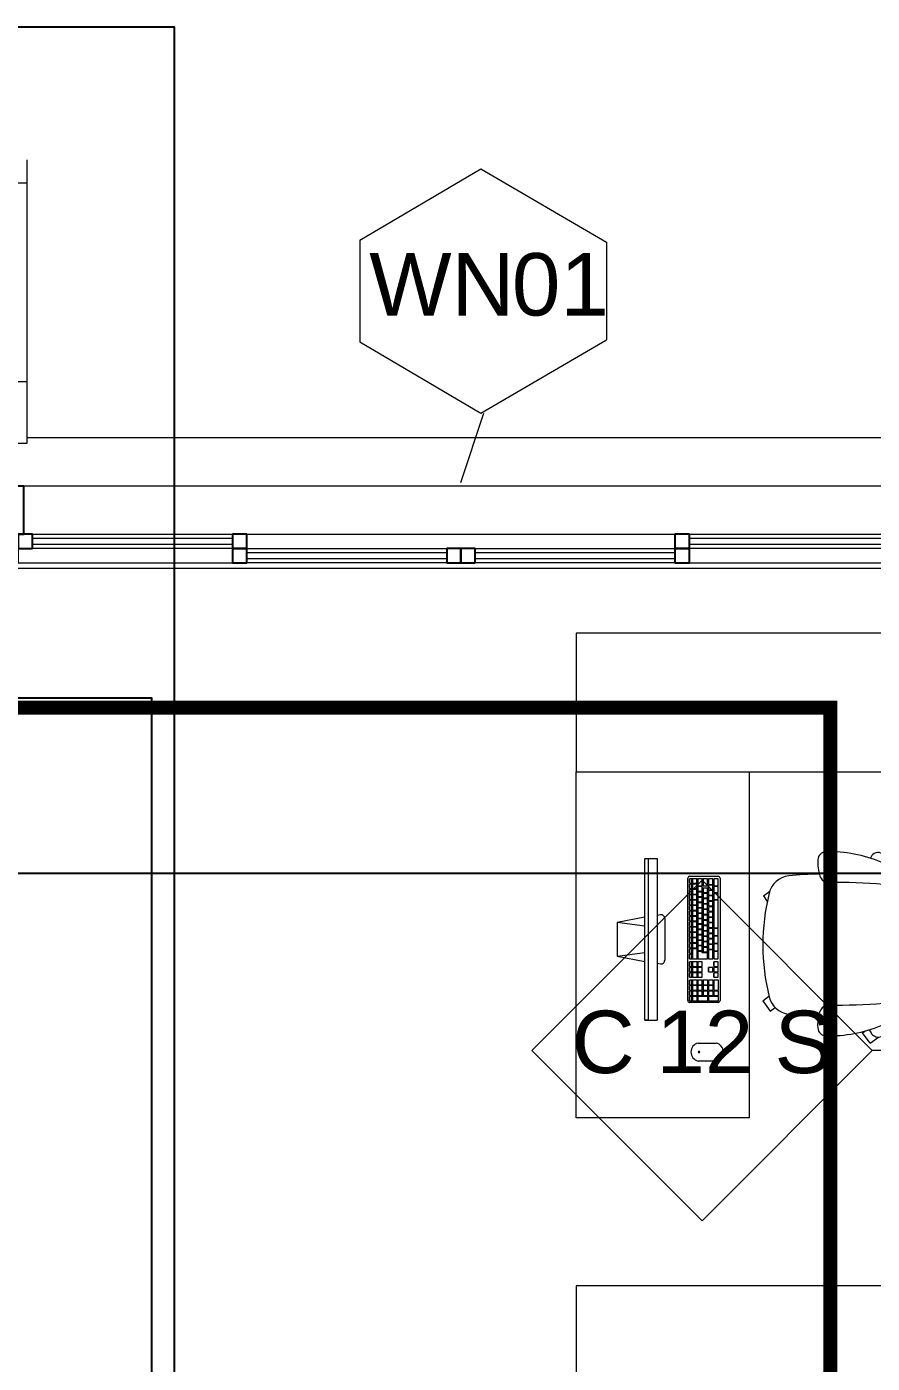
# Model space of a CAD drawing. Header units: millimetres. Extents: x -9358 to 257996, y -67499 to 9117.
# Drawn here: x 2670 to 5650, y -3019 to 1690 of the extents above; entities that cross this region are included whole.
import ezdxf

# ---------------------------------------------------------------- set-up
doc = ezdxf.new("R2010")
doc.units = ezdxf.units.MM
doc.header["$LTSCALE"] = 1000
for name, color, linetype, lineweight in [('A-FLR-PAT', 8, 'Continuous', 18), ('A-FRN', 8, 'Continuous', 9), ('A-GEN-MOD', 8, 'Continuous', 9), ('A-TYP-WAL', 8, 'Continuous', 0), ('A-TYP-WIN', 8, 'Continuous', 0), ('A-WAL-LOW-20', 8, 'Continuous', 18), ('A-WAL-LOW-30', 8, 'Continuous', 18), ('A-WAL-PAT-1', 8, 'Continuous', 9), ('A-WIN', 8, 'Continuous', 9), ('A-WIN-1', 8, 'Continuous', 25), ('A-WIN-2', 8, 'Continuous', 18)]:
    doc.layers.add(name, color=color, linetype=linetype, lineweight=lineweight)
for name, color, linetype in [('CCTVNET', 6, 'Continuous'), ('DATANET', 4, 'Continuous'), ('F POINT AGN', 7, 'Continuous'), ('Route - rack2', 7, 'Continuous')]:
    doc.layers.add(name, color=color, linetype=linetype)
doc.styles.add('Arial_8', font='arial.ttf', dxfattribs={"height": 220})

# ---------------------------------------------------------------- blocks, each defined once
blk = doc.blocks.new('M_Wall Tag - WALL TAG-12mm-1267109-01-Ground Floor Plan')
at = {"layer": 'A-TYP-WAL'}
for p, q in [((-6, 0), (0, 6)), ((0, 6), (6, 0)), ((-6, 0), (0, -6)), ((6, 0), (0, -6))]:
    blk.add_line(p, q, dxfattribs=at)
blk = doc.blocks.new('Window Tag - Window Tag-41068-01-Ground Floor Plan')
at = {"layer": 'A-TYP-WIN'}
for p, q in [((-4.506, 1.627), (-0.238, 4.142)), ((-0.238, 4.142), (4.181, 1.556)), ((-4.506, 1.627), (-4.506, -1.959)), ((4.181, 1.556), (4.181, -1.888)), ((-4.506, -1.959), (-0.238, -4.474)), ((-0.238, -4.474), (4.181, -1.888))]:
    blk.add_line(p, q, dxfattribs=at)
blk = doc.blocks.new('Walls 35 - Walls 6-598975-01-Ground Floor Furniture Plan')
at = {"layer": 'A-WAL-PAT-1'}
h = blk.add_hatch(dxfattribs=at)
h.set_pattern_fill('FP_14', color=256, style=0, pattern_type=2)
h.set_pattern_definition([(270, (2170, 439.6), (900, 6e-14), [700, -700]), (270, (2620, 1139.6), (1800, 1e-13), [700, -700]), (180, (2620, 1139.6), (-9e-14, -700), [])])
h.paths.add_polyline_path([(2620, 370), (2670, 370), (2670, 1370), (2620, 1370), (2620, 725.9)], flags=0)
at = {"layer": 'A-WAL-LOW-20'}
for p, q in [((2620, 370), (2620, 1370)), ((2670, 1370), (2670, 370)), ((2670, 370), (2620, 370))]:
    blk.add_line(p, q, dxfattribs=at)
blk = doc.blocks.new('Task chair 9554N35 - Task chair 9554N35-733048-01-Ground Floor Furniture Plan')
at = {"layer": 'A-FRN'}
for p, q in [((-59.9, 447.8), (56.2, 437.7)), ((-59.9, 447.8), (-59.9, 341.6)), ((-40.1, 424.9), (-40.1, 342.5)), ((-40.1, 424.9), (34.3, 418.4)), ((56.2, 437.7), (56.2, 375.4)), ((-33.2, 380), (34.3, 380)), ((-33.2, 377), (-33.2, 380)), ((34.3, 418.4), (34.3, 377)), ((-148.6, 333.2), (-148.6, 294.8)), ((148.6, 333.5), (148.6, 294.8)), ((208.7, 134.6), (213.5, 132.2)), ((346.3, 69.3), (324.3, 99.6)), ((309.5, 42.5), (303.3, 51.1)), ((346.3, 69.3), (309.5, 42.5)), ((196.3, -309), (233.1, -282.3)), ((233.1, -282.3), (220.5, -265)), ((-172.9, -306.8), (-189.9, -284.3)), ((-172.9, -306.8), (-153.2, -293.1)), ((196.3, -309), (180.3, -287))]:
    blk.add_line(p, q, dxfattribs=at)
for centre, radius, start, end in [((1, -773.4), 1116.7, 82.4068, 97.6988), ((1424.9, 239.6), 1657.1, 178.0847, 181.9153), ((-202, 267.3), 24.7, 131.8566, 178.735), ((18.2, -231.9), 573.4, 106.914, 111.6297), ((0, -988.3), 1291.7, 83.3947, 96.6053), ((-18.2, -231.9), 573.4, 68.3703, 73.086), ((202, 267.3), 24.7, 1.265, 48.1434), ((-1424.9, 239.6), 1657.1, 358.0847, 1.9153), ((192.1, 200.6), 424.1, 170.8754, 178.7196), ((-192.1, 200.6), 424.1, 1.2804, 9.1246), ((-5.9, 191.7), 225.5, 181.9153, 194.9895), ((1.2, -277.4), 461.4, 63.2725, 118.3184), ((5.9, 191.7), 225.5, 345.5179, 358.0847), ((157.4, -76.4), 485.9, 157.6228, 181.0987), ((-301, 96.7), 25.2, 129.5798, 236.5879), ((-296.1, 90.9), 32.8, 82.4202, 129.5798), ((-257.7, 94.4), 37, 114.5757, 157.5185), ((-304.4, 28.7), 95.5, 76.8701, 82.4202), ((-239, 54.3), 81.3, 83.0715, 114.7933), ((-231.5, 117.1), 18, 357.6261, 82.7084), ((1706.6, -39.8), 1926.5, 175.3495, 181.0799), ((223.3, 117.1), 18, 97.2916, 182.3739), ((-1714.8, -39.8), 1926.5, 358.9201, 4.6505), ((230.8, 54.3), 81.3, 65.2067, 96.9285), ((249.5, 94.4), 37, 22.4815, 65.4243), ((351.4, -138.5), 268.8, 102.9497, 106.1735), ((-165.6, -76.4), 485.9, 358.9013, 22.3772), ((297.3, 97.1), 27.1, 305.0503, 102.9497), ((-270.6, 142.7), 80.3, 236.5879, 244.0605), ((266.7, 140.7), 80.4, 293.4562, 305.0503), ((-298.4, -85.1), 30, 181.1693, 265.615), ((-253.5, -75.2), 34, 289.5716, 358.4217), ((245.3, -75.2), 34, 181.5783, 250.4284), ((290.2, -85.1), 30, 274.385, 358.8307), ((-289.7, 26.9), 142.3, 265.5931, 289.5716), ((875.8, -92.8), 1126, 180.8613, 186.3586), ((281.6, 26.9), 142.3, 250.4284, 257.1593), ((-875.8, -92.8), 1126, 353.6414, 359.0315), ((281.6, 26.9), 142.3, 257.1593, 274.4069), ((-163.7, -208.7), 80, 186.3586, 256.0584), ((163.7, -208.7), 80, 283.9417, 353.6414), ((0, 450.7), 759.4, 256.0584, 283.9417)]:
    blk.add_arc(centre, radius, start, end, dxfattribs=at)
for centre, major_axis, ratio, start_param, end_param in [((-182.4, 335.9), (44.1, 13.7), 0.260293, 1.734544, 2.951577), ((182.6, 337.1), (-43.9, 14.1), 0.248418, 3.3294, 4.551375), ((2833.6, 1083.6), (3058.7, 867.3), 0.246692, 3.007939, 3.042807), ((-178.1, 286.4), (48, 16.7), 0.376203, 1.755174, 2.42563), ((178.1, 286.7), (-48.1, 16.1), 0.383717, 3.814978, 4.524085), ((-2839.6, 1069.5), (-3064.8, 850.5), 0.246639, 3.238935, 3.272795), ((-2833.6, 1083.6), (-3058.7, 867.3), 0.246692, 3.240378, 3.275247)]:
    blk.add_ellipse(centre, major_axis=major_axis, ratio=ratio, start_param=start_param, end_param=end_param, dxfattribs=at)
blk.add_open_spline([(193.1, 345.6), (180.8, 349.8), (155.9, 357.6), (104.9, 369.7), (39.6, 378.5), (-39.7, 378.4), (-105, 369.4), (-155.9, 357.1), (-180.8, 349.3), (-193.1, 344.9)], degree=3, knots=[0, 0, 0, 0, 0.1, 0.2, 0.4, 0.6, 0.8, 0.9, 1, 1, 1, 1], dxfattribs=at)
blk = doc.blocks.new('table50 - table-1749066-01-Ground Floor Furniture Plan')
at = {"layer": 'A-FRN'}
for p, q in [((-26643, 10318.7), (-27132, 10318.7)), ((-26643, 8904.4), (-26643, 10318.7)), ((-27132, 9709.1), (-27132, 8904.4)), ((-27132, 8904.4), (-26643, 8904.4))]:
    blk.add_line(p, q, dxfattribs=at)
blk = doc.blocks.new('2_Seat_computer_desk_11571 - 2_Seat_computer_desk_11571-761431-01-Ground Floor Furniture Plan')
at = {"layer": 'A-FRN'}
for p, q in [((441, 166.2), (416, 166.2)), ((416, 166.2), (416, 150.3)), ((416, 150.3), (441, 150.3)), ((416, 150.3), (416, 150)), ((441, 150), (416, 150)), ((436, 147.3), (416, 147.3)), ((416, 147.3), (416, 131.4)), ((436, 131.4), (436, 147.3)), ((455, 147.3), (439, 147.3)), ((439, 147.3), (439, 131.4)), ((441, 150.3), (441, 166.2)), ((441, 150.3), (441, 150)), ((465, 166.2), (444, 166.2)), ((444, 166.2), (444, 150.3)), ((444, 150.3), (465, 150.3)), ((444, 150.3), (444, 150)), ((465, 150), (444, 150)), ((455, 131.4), (455, 147.3)), ((474, 147.3), (458, 147.3)), ((458, 147.3), (458, 131.4)), ((465, 150.3), (465, 166.2)), ((465, 150.3), (465, 150)), ((489, 166.2), (468, 166.2)), ((468, 166.2), (468, 150.3)), ((468, 150.3), (489, 150.3)), ((468, 150.3), (468, 150)), ((489, 150), (468, 150)), ((474, 131.4), (474, 147.3)), ((493, 147.3), (477, 147.3)), ((477, 147.3), (477, 131.4)), ((489, 150.3), (489, 166.2)), ((489, 150.3), (489, 150)), ((589, 166.2), (492, 166.2)), ((492, 166.2), (492, 150.3)), ((492, 150.3), (589, 150.3)), ((492, 150.3), (492, 150)), ((589, 150), (492, 150)), ((493, 131.4), (493, 147.3)), ((512, 147.3), (496, 147.3)), ((496, 147.3), (496, 131.4)), ((512, 131.4), (512, 147.3)), ((531, 147.3), (515, 147.3)), ((515, 147.3), (515, 131.4)), ((531, 131.4), (531, 147.3)), ((550, 147.3), (534, 147.3)), ((534, 147.3), (534, 131.4)), ((550, 131.4), (550, 147.3)), ((569, 147.3), (553, 147.3)), ((553, 147.3), (553, 131.4)), ((569, 131.4), (569, 147.3)), ((588, 147.3), (572, 147.3)), ((572, 147.3), (572, 131.4)), ((588, 131.4), (588, 147.3)), ((589, 150.3), (589, 166.2)), ((589, 150.3), (589, 150)), ((607, 147.3), (591, 147.3)), ((591, 147.3), (591, 131.4)), ((592, 166.2), (592, 150.3)), ((616, 166.2), (592, 166.2)), ((592, 150.3), (616, 150.3)), ((592, 150.3), (592, 150)), ((616, 150), (592, 150)), ((607, 131.4), (607, 147.3)), ((626, 147.3), (610, 147.3)), ((610, 147.3), (610, 131.4)), ((616, 150.3), (616, 166.2)), ((616, 150.3), (616, 150)), ((619, 166.2), (619, 150.3)), ((643, 166.2), (619, 166.2)), ((619, 150.3), (643, 150.3)), ((619, 150.3), (619, 150)), ((643, 150), (619, 150)), ((626, 131.4), (626, 147.3)), ((645, 147.3), (629, 147.3)), ((629, 147.3), (629, 131.4)), ((643, 150.3), (643, 166.2)), ((643, 150.3), (643, 150)), ((645, 131.4), (645, 147.3)), ((646, 166.2), (646, 150.3)), ((670, 166.2), (646, 166.2)), ((646, 150.3), (670, 150.3)), ((646, 150.3), (646, 150)), ((670, 150), (646, 150)), ((664, 147.3), (648, 147.3)), ((648, 147.3), (648, 131.4)), ((664, 131.4), (664, 147.3)), ((698, 147.3), (667, 147.3)), ((667, 147.3), (667, 131.4)), ((670, 150.3), (670, 166.2)), ((670, 150.3), (670, 150)), ((673, 166.2), (673, 150.3)), ((698, 166.2), (673, 166.2)), ((673, 150.3), (698, 150.3)), ((673, 150.3), (673, 150)), ((698, 150), (673, 150)), ((698, 150.3), (698, 166.2)), ((698, 150.3), (698, 150)), ((698, 131.4), (698, 147.3)), ((725.5, 166.2), (709.5, 166.2)), ((709.5, 166.2), (709.5, 150.3)), ((709.5, 150.3), (725.5, 150.3)), ((709.5, 150), (709.5, 150.3)), ((725.5, 150), (709.5, 150)), ((725.5, 150.3), (725.5, 166.2)), ((725.5, 150.3), (725.5, 150)), ((744.5, 166.2), (728.5, 166.2)), ((728.5, 166.2), (728.5, 150.3)), ((728.5, 150.3), (744.5, 150.3)), ((728.5, 150), (728.5, 150.3)), ((744.5, 150), (728.5, 150)), ((744.5, 147.3), (728.5, 147.3)), ((728.5, 147.3), (728.5, 131.4)), ((744.5, 150.3), (744.5, 166.2)), ((744.5, 150.3), (744.5, 150)), ((744.5, 131.4), (744.5, 147.3)), ((763.5, 166.2), (747.5, 166.2)), ((747.5, 166.2), (747.5, 150.3)), ((747.5, 150.3), (763.5, 150.3)), ((747.5, 150.3), (747.5, 150)), ((763.5, 150), (747.5, 150)), ((763.5, 150.3), (763.5, 166.2)), ((763.5, 150), (763.5, 150.3)), ((773.8, 166.5), (773.8, 150.3)), ((808.8, 166.5), (773.8, 166.5)), ((773.8, 150.3), (808.8, 150.3)), ((773.8, 150.3), (773.8, 150)), ((808.8, 150), (773.8, 150)), ((773.8, 147.6), (773.8, 131.4)), ((789.8, 147.6), (773.8, 147.6)), ((789.8, 131.4), (789.8, 147.6)), ((792.8, 147.6), (792.8, 131.4)), ((808.8, 147.6), (792.8, 147.6)), ((808.8, 150.3), (808.8, 166.5)), ((808.8, 150.3), (808.8, 150)), ((808.8, 131.4), (808.8, 147.6)), ((811.8, 166.5), (811.8, 150.3)), ((827.8, 166.5), (811.8, 166.5)), ((811.8, 150.3), (827.8, 150.3)), ((811.8, 150.3), (811.8, 150)), ((827.8, 150), (811.8, 150)), ((811.8, 147.6), (811.8, 131.4)), ((827.8, 147.6), (811.8, 147.6)), ((827.8, 150.3), (827.8, 166.5)), ((827.8, 150.3), (827.8, 150)), ((827.8, 131.4), (827.8, 147.6)), ((830.8, 166.5), (830.8, 131.4)), ((846.8, 166.5), (830.8, 166.5)), ((846.8, 131.4), (846.8, 166.5)), ((416, 131.4), (436, 131.4)), ((416, 131.4), (416, 131.1)), ((436, 131.1), (416, 131.1)), ((441, 128.4), (416, 128.4)), ((416, 128.4), (416, 112.5)), ((416, 112.5), (441, 112.5)), ((416, 112.5), (416, 112.2)), ((441, 112.2), (416, 112.2)), ((441, 109.5), (416, 109.5)), ((416, 109.5), (416, 93.5)), ((436, 131.4), (436, 131.1)), ((439, 131.4), (455, 131.4)), ((439, 131.4), (439, 131.1)), ((455, 131.1), (439, 131.1)), ((441, 112.5), (441, 128.4)), ((441, 112.5), (441, 112.2)), ((441, 93.5), (441, 109.5)), ((460, 109.5), (444, 109.5)), ((444, 109.5), (444, 93.5)), ((465, 128.4), (449, 128.4)), ((449, 128.4), (449, 112.5)), ((449, 112.5), (465, 112.5)), ((449, 112.5), (449, 112.2)), ((465, 112.2), (449, 112.2)), ((455, 131.4), (455, 131.1)), ((458, 131.4), (474, 131.4)), ((458, 131.4), (458, 131.1)), ((474, 131.1), (458, 131.1)), ((460, 93.5), (460, 109.5)), ((479, 109.5), (463, 109.5)), ((463, 109.5), (463, 93.5)), ((465, 112.5), (465, 128.4)), ((465, 112.5), (465, 112.2)), ((484, 128.4), (468, 128.4)), ((468, 128.4), (468, 112.5)), ((468, 112.5), (484, 112.5)), ((468, 112.5), (468, 112.2)), ((484, 112.2), (468, 112.2)), ((474, 131.4), (474, 131.1)), ((477, 131.4), (493, 131.4)), ((477, 131.4), (477, 131.1)), ((493, 131.1), (477, 131.1)), ((479, 93.5), (479, 109.5)), ((498, 109.5), (482, 109.5)), ((482, 109.5), (482, 93.5)), ((484, 112.5), (484, 128.4)), ((484, 112.5), (484, 112.2)), ((503, 128.4), (487, 128.4)), ((487, 128.4), (487, 112.5)), ((487, 112.5), (503, 112.5)), ((487, 112.5), (487, 112.2)), ((503, 112.2), (487, 112.2)), ((493, 131.4), (493, 131.1)), ((496, 131.4), (512, 131.4)), ((496, 131.4), (496, 131.1)), ((512, 131.1), (496, 131.1)), ((498, 93.5), (498, 109.5)), ((517, 109.5), (501, 109.5)), ((501, 109.5), (501, 93.5)), ((503, 112.5), (503, 128.4)), ((503, 112.5), (503, 112.2)), ((522, 128.4), (506, 128.4)), ((506, 128.4), (506, 112.5)), ((506, 112.5), (522, 112.5)), ((506, 112.5), (506, 112.2)), ((522, 112.2), (506, 112.2)), ((512, 131.4), (512, 131.1)), ((515, 131.4), (531, 131.4)), ((515, 131.4), (515, 131.1)), ((531, 131.1), (515, 131.1)), ((517, 93.5), (517, 109.5)), ((536, 109.5), (520, 109.5)), ((520, 109.5), (520, 93.5)), ((522, 112.5), (522, 128.4)), ((522, 112.5), (522, 112.2)), ((541, 128.4), (525, 128.4)), ((525, 128.4), (525, 112.5)), ((525, 112.5), (541, 112.5)), ((525, 112.5), (525, 112.2)), ((541, 112.2), (525, 112.2)), ((531, 131.4), (531, 131.1)), ((534, 131.4), (550, 131.4)), ((534, 131.4), (534, 131.1)), ((550, 131.1), (534, 131.1)), ((536, 93.5), (536, 109.5)), ((555, 109.5), (539, 109.5)), ((539, 109.5), (539, 93.5)), ((541, 112.5), (541, 128.4)), ((541, 112.5), (541, 112.2)), ((560, 128.4), (544, 128.4)), ((544, 128.4), (544, 112.5)), ((544, 112.5), (560, 112.5)), ((544, 112.5), (544, 112.2)), ((560, 112.2), (544, 112.2)), ((550, 131.4), (550, 131.1)), ((553, 131.4), (569, 131.4)), ((553, 131.4), (553, 131.1)), ((569, 131.1), (553, 131.1)), ((555, 93.5), (555, 109.5)), ((574, 109.5), (558, 109.5)), ((558, 109.5), (558, 93.5)), ((560, 112.5), (560, 128.4)), ((560, 112.5), (560, 112.2)), ((579, 128.4), (563, 128.4)), ((563, 128.4), (563, 112.5)), ((563, 112.5), (579, 112.5)), ((563, 112.5), (563, 112.2)), ((579, 112.2), (563, 112.2)), ((569, 131.4), (569, 131.1)), ((572, 131.4), (588, 131.4)), ((572, 131.4), (572, 131.1)), ((588, 131.1), (572, 131.1)), ((574, 93.5), (574, 109.5)), ((593, 109.5), (577, 109.5)), ((577, 109.5), (577, 93.5)), ((579, 112.5), (579, 128.4)), ((579, 112.5), (579, 112.2)), ((598, 128.4), (582, 128.4)), ((582, 128.4), (582, 112.5)), ((582, 112.5), (598, 112.5)), ((582, 112.5), (582, 112.2)), ((598, 112.2), (582, 112.2)), ((588, 131.4), (588, 131.1)), ((591, 131.4), (607, 131.4)), ((591, 131.4), (591, 131.1)), ((607, 131.1), (591, 131.1)), ((593, 93.5), (593, 109.5)), ((612, 109.5), (596, 109.5)), ((596, 109.5), (596, 93.5)), ((598, 112.5), (598, 128.4)), ((598, 112.5), (598, 112.2)), ((617, 128.4), (601, 128.4)), ((601, 128.4), (601, 112.5)), ((601, 112.5), (617, 112.5)), ((601, 112.5), (601, 112.2)), ((617, 112.2), (601, 112.2)), ((607, 131.4), (607, 131.1)), ((610, 131.4), (626, 131.4)), ((610, 131.4), (610, 131.1)), ((626, 131.1), (610, 131.1)), ((612, 93.5), (612, 109.5)), ((631, 109.5), (615, 109.5)), ((615, 109.5), (615, 93.5)), ((617, 112.5), (617, 128.4)), ((617, 112.5), (617, 112.2)), ((636, 128.4), (620, 128.4)), ((620, 128.4), (620, 112.5)), ((620, 112.5), (636, 112.5)), ((620, 112.5), (620, 112.2)), ((636, 112.2), (620, 112.2)), ((626, 131.4), (626, 131.1)), ((629, 131.4), (645, 131.4)), ((629, 131.4), (629, 131.1)), ((645, 131.1), (629, 131.1)), ((631, 93.5), (631, 109.5)), ((650, 109.5), (634, 109.5)), ((634, 109.5), (634, 93.5)), ((636, 112.5), (636, 128.4)), ((636, 112.5), (636, 112.2)), ((655, 128.4), (639, 128.4)), ((639, 128.4), (639, 112.5)), ((639, 112.5), (655, 112.5)), ((639, 112.5), (639, 112.2)), ((655, 112.2), (639, 112.2)), ((645, 131.4), (645, 131.1)), ((648, 131.4), (664, 131.4)), ((648, 131.4), (648, 131.1)), ((664, 131.1), (648, 131.1)), ((650, 93.5), (650, 109.5)), ((669, 109.5), (653, 109.5)), ((653, 109.5), (653, 93.5)), ((655, 112.5), (655, 128.4)), ((655, 112.5), (655, 112.2)), ((674, 128.4), (658, 128.4)), ((658, 128.4), (658, 112.5)), ((658, 112.5), (674, 112.5)), ((658, 112.5), (658, 112.2)), ((674, 112.2), (658, 112.2)), ((664, 131.4), (664, 131.1)), ((667, 131.4), (698, 131.4)), ((667, 131.4), (667, 131.1)), ((698, 131.1), (667, 131.1)), ((669, 93.5), (669, 109.5)), ((672, 109.5), (672, 93.5)), ((677, 109.5), (672, 109.5)), ((674, 112.5), (674, 128.4)), ((674, 112.5), (674, 112.2)), ((698, 128.4), (677, 128.4)), ((677, 128.4), (677, 109.5)), ((698, 131.4), (698, 131.1)), ((698, 93.5), (698, 128.4)), ((725.5, 109.5), (709.5, 109.5)), ((709.5, 109.5), (709.5, 93.5)), ((725.5, 93.5), (725.5, 109.5)), ((728.5, 131.4), (744.5, 131.4)), ((728.5, 131.1), (728.5, 131.4)), ((744.5, 131.1), (728.5, 131.1)), ((744.5, 109.5), (728.5, 109.5)), ((728.5, 109.5), (728.5, 93.5)), ((744.5, 131.4), (744.5, 131.1)), ((744.5, 93.5), (744.5, 109.5)), ((763.5, 109.5), (747.5, 109.5)), ((747.5, 109.5), (747.5, 93.5)), ((763.5, 93.5), (763.5, 109.5)), ((773.8, 131.4), (789.8, 131.4)), ((773.8, 131.4), (773.8, 131.1)), ((789.8, 131.1), (773.8, 131.1)), ((773.8, 128.7), (773.8, 112.5)), ((789.8, 128.7), (773.8, 128.7)), ((773.8, 112.5), (789.8, 112.5)), ((773.8, 112.5), (773.8, 112.2)), ((789.8, 112.2), (773.8, 112.2)), ((773.8, 109.8), (773.8, 93.5)), ((789.8, 109.8), (773.8, 109.8)), ((789.8, 131.4), (789.8, 131.1)), ((789.8, 112.5), (789.8, 128.7)), ((789.8, 112.5), (789.8, 112.2)), ((789.8, 93.5), (789.8, 109.8)), ((792.8, 131.4), (808.8, 131.4)), ((792.8, 131.4), (792.8, 131.1)), ((808.8, 131.1), (792.8, 131.1)), ((792.8, 128.7), (792.8, 112.5)), ((808.8, 128.7), (792.8, 128.7)), ((792.8, 112.5), (808.8, 112.5)), ((792.8, 112.5), (792.8, 112.2)), ((808.8, 112.2), (792.8, 112.2)), ((792.8, 109.8), (792.8, 93.5)), ((808.8, 109.8), (792.8, 109.8)), ((808.8, 131.4), (808.8, 131.1)), ((808.8, 112.5), (808.8, 128.7)), ((808.8, 112.5), (808.8, 112.2)), ((808.8, 93.5), (808.8, 109.8)), ((811.8, 131.4), (827.8, 131.4)), ((811.8, 131.4), (811.8, 131.1)), ((827.8, 131.1), (811.8, 131.1)), ((811.8, 128.7), (811.8, 112.5)), ((827.8, 128.7), (811.8, 128.7)), ((811.8, 112.5), (827.8, 112.5)), ((811.8, 112.5), (811.8, 112.2)), ((827.8, 112.2), (811.8, 112.2)), ((811.8, 109.8), (811.8, 93.5)), ((827.8, 109.8), (811.8, 109.8)), ((827.8, 131.4), (827.8, 131.1)), ((827.8, 112.5), (827.8, 128.7)), ((827.8, 112.5), (827.8, 112.2)), ((827.8, 93.5), (827.8, 109.8)), ((830.8, 131.4), (846.8, 131.4)), ((830.8, 131.4), (830.8, 131.1)), ((846.8, 131.1), (830.8, 131.1)), ((830.8, 128.7), (830.8, 93.5)), ((846.8, 128.7), (830.8, 128.7)), ((846.8, 131.4), (846.8, 131.1)), ((846.8, 93.5), (846.8, 128.7)), ((416, 93.5), (441, 93.5)), ((416, 93.5), (416, 93.3)), ((441, 93.3), (416, 93.3)), ((432, 90.8), (416, 90.8)), ((416, 90.8), (416, 74.9)), ((416, 74.9), (432, 74.9)), ((416, 74.9), (416, 74.6)), ((432, 74.6), (416, 74.6)), ((432, 72.6), (416, 72.6)), ((416, 72.6), (416, 64.6)), ((416, 64.6), (432, 64.6)), ((416, 64.6), (416, 64.4)), ((432, 64.4), (416, 64.4)), ((432, 74.9), (432, 90.8)), ((432, 74.9), (432, 74.6)), ((432, 64.6), (432, 72.6)), ((432, 64.6), (432, 64.4)), ((451, 90.8), (435, 90.8)), ((435, 90.8), (435, 74.9)), ((435, 74.9), (451, 74.9)), ((435, 74.9), (435, 74.6)), ((451, 74.6), (435, 74.6)), ((451, 72.6), (435, 72.6)), ((435, 72.6), (435, 64.6)), ((435, 64.6), (451, 64.6)), ((435, 64.6), (435, 64.4)), ((451, 64.4), (435, 64.4)), ((441, 93.5), (441, 93.3)), ((444, 93.5), (460, 93.5)), ((444, 93.5), (444, 93.3)), ((460, 93.3), (444, 93.3)), ((451, 74.9), (451, 90.8)), ((451, 74.9), (451, 74.6)), ((451, 64.6), (451, 72.6)), ((451, 64.6), (451, 64.4)), ((470, 90.8), (454, 90.8)), ((454, 90.8), (454, 74.9)), ((454, 74.9), (470, 74.9)), ((454, 74.9), (454, 74.6)), ((470, 74.6), (454, 74.6)), ((470, 72.6), (454, 72.6)), ((454, 72.6), (454, 64.6)), ((454, 64.6), (470, 64.6)), ((454, 64.6), (454, 64.4)), ((470, 64.4), (454, 64.4)), ((460, 93.5), (460, 93.3)), ((463, 93.5), (479, 93.5)), ((463, 93.5), (463, 93.3)), ((479, 93.3), (463, 93.3)), ((470, 74.9), (470, 90.8)), ((470, 74.9), (470, 74.6)), ((470, 64.6), (470, 72.6)), ((470, 64.6), (470, 64.4)), ((489, 90.8), (473, 90.8)), ((473, 90.8), (473, 74.9)), ((473, 74.9), (489, 74.9)), ((473, 74.9), (473, 74.6)), ((489, 74.6), (473, 74.6)), ((489, 72.6), (473, 72.6)), ((473, 72.6), (473, 64.6)), ((473, 64.6), (489, 64.6)), ((473, 64.6), (473, 64.4)), ((489, 64.4), (473, 64.4)), ((479, 93.5), (479, 93.3)), ((482, 93.5), (498, 93.5)), ((482, 93.5), (482, 93.3)), ((498, 93.3), (482, 93.3)), ((489, 74.9), (489, 90.8)), ((489, 74.9), (489, 74.6)), ((489, 64.6), (489, 72.6)), ((489, 64.6), (489, 64.4)), ((508, 90.8), (492, 90.8)), ((492, 90.8), (492, 74.9)), ((492, 74.9), (508, 74.9)), ((492, 74.9), (492, 74.6)), ((508, 74.6), (492, 74.6)), ((508, 72.6), (492, 72.6)), ((492, 72.6), (492, 64.6)), ((492, 64.6), (508, 64.6)), ((492, 64.6), (492, 64.4)), ((508, 64.4), (492, 64.4)), ((498, 93.5), (498, 93.3)), ((501, 93.5), (517, 93.5)), ((501, 93.5), (501, 93.3)), ((517, 93.3), (501, 93.3)), ((508, 74.9), (508, 90.8)), ((508, 74.9), (508, 74.6)), ((508, 64.6), (508, 72.6)), ((508, 64.6), (508, 64.4)), ((527, 90.8), (511, 90.8)), ((511, 90.8), (511, 74.9)), ((511, 74.9), (527, 74.9)), ((511, 74.9), (511, 74.6)), ((527, 74.6), (511, 74.6)), ((527, 72.6), (511, 72.6)), ((511, 72.6), (511, 64.6)), ((511, 64.6), (527, 64.6)), ((511, 64.6), (511, 64.4)), ((527, 64.4), (511, 64.4)), ((517, 93.5), (517, 93.3)), ((520, 93.5), (536, 93.5)), ((520, 93.5), (520, 93.3)), ((536, 93.3), (520, 93.3)), ((527, 74.9), (527, 90.8)), ((527, 74.9), (527, 74.6)), ((527, 64.6), (527, 72.6)), ((527, 64.6), (527, 64.4)), ((546, 90.8), (530, 90.8)), ((530, 90.8), (530, 74.9)), ((530, 74.9), (546, 74.9)), ((530, 74.9), (530, 74.6)), ((546, 74.6), (530, 74.6)), ((546, 72.6), (530, 72.6)), ((530, 72.6), (530, 64.6)), ((530, 64.6), (546, 64.6)), ((530, 64.6), (530, 64.4)), ((546, 64.4), (530, 64.4)), ((536, 93.5), (536, 93.3)), ((539, 93.5), (555, 93.5)), ((539, 93.5), (539, 93.3)), ((555, 93.3), (539, 93.3)), ((546, 74.9), (546, 90.8)), ((546, 74.9), (546, 74.6)), ((546, 64.6), (546, 72.6)), ((546, 64.6), (546, 64.4)), ((565, 90.8), (549, 90.8)), ((549, 90.8), (549, 74.9)), ((549, 74.9), (565, 74.9)), ((549, 74.9), (549, 74.6)), ((565, 74.6), (549, 74.6)), ((565, 72.6), (549, 72.6)), ((549, 72.6), (549, 64.6)), ((549, 64.6), (565, 64.6)), ((549, 64.6), (549, 64.4)), ((565, 64.4), (549, 64.4)), ((555, 93.5), (555, 93.3)), ((558, 93.5), (574, 93.5)), ((558, 93.5), (558, 93.3)), ((574, 93.3), (558, 93.3)), ((565, 74.9), (565, 90.8)), ((565, 74.9), (565, 74.6)), ((565, 64.6), (565, 72.6)), ((565, 64.6), (565, 64.4)), ((584, 90.8), (568, 90.8)), ((568, 90.8), (568, 74.9)), ((568, 74.9), (584, 74.9)), ((568, 74.9), (568, 74.6)), ((584, 74.6), (568, 74.6)), ((584, 72.6), (568, 72.6)), ((568, 72.6), (568, 64.6)), ((568, 64.6), (584, 64.6)), ((568, 64.6), (568, 64.4)), ((584, 64.4), (568, 64.4)), ((574, 93.5), (574, 93.3)), ((577, 93.5), (593, 93.5)), ((577, 93.5), (577, 93.3)), ((593, 93.3), (577, 93.3)), ((584, 74.9), (584, 90.8)), ((584, 74.9), (584, 74.6)), ((584, 64.6), (584, 72.6)), ((584, 64.6), (584, 64.4)), ((603, 90.8), (587, 90.8)), ((587, 90.8), (587, 74.9)), ((587, 74.9), (603, 74.9)), ((587, 74.9), (587, 74.6)), ((603, 74.6), (587, 74.6)), ((603, 72.6), (587, 72.6)), ((587, 72.6), (587, 64.6)), ((587, 64.6), (603, 64.6)), ((587, 64.6), (587, 64.4)), ((603, 64.4), (587, 64.4)), ((593, 93.5), (593, 93.3)), ((596, 93.5), (612, 93.5)), ((596, 93.5), (596, 93.3)), ((612, 93.3), (596, 93.3)), ((603, 74.9), (603, 90.8)), ((603, 74.9), (603, 74.6)), ((603, 64.6), (603, 72.6)), ((603, 64.6), (603, 64.4)), ((622, 90.8), (606, 90.8)), ((606, 90.8), (606, 74.9)), ((606, 74.9), (622, 74.9)), ((606, 74.9), (606, 74.6)), ((622, 74.6), (606, 74.6)), ((622, 72.6), (606, 72.6)), ((606, 72.6), (606, 64.6)), ((606, 64.6), (622, 64.6)), ((606, 64.6), (606, 64.4)), ((622, 64.4), (606, 64.4)), ((612, 93.5), (612, 93.3)), ((615, 93.5), (631, 93.5)), ((615, 93.5), (615, 93.3)), ((631, 93.3), (615, 93.3)), ((622, 74.9), (622, 90.8)), ((622, 74.9), (622, 74.6)), ((622, 64.6), (622, 72.6)), ((622, 64.6), (622, 64.4)), ((641, 90.8), (625, 90.8)), ((625, 90.8), (625, 74.9)), ((625, 74.9), (641, 74.9)), ((625, 74.9), (625, 74.6)), ((641, 74.6), (625, 74.6)), ((641, 72.6), (625, 72.6)), ((625, 72.6), (625, 64.6)), ((625, 64.6), (641, 64.6)), ((625, 64.6), (625, 64.4)), ((641, 64.4), (625, 64.4)), ((631, 93.5), (631, 93.3)), ((634, 93.5), (650, 93.5)), ((634, 93.5), (634, 93.3)), ((650, 93.3), (634, 93.3)), ((641, 74.9), (641, 90.8)), ((641, 74.9), (641, 74.6)), ((641, 64.6), (641, 72.6)), ((641, 64.6), (641, 64.4)), ((660, 90.8), (644, 90.8)), ((644, 90.8), (644, 74.9)), ((644, 74.9), (660, 74.9)), ((644, 74.9), (644, 74.6)), ((660, 74.6), (644, 74.6)), ((660, 72.6), (644, 72.6)), ((644, 72.6), (644, 64.6)), ((644, 64.6), (660, 64.6)), ((644, 64.6), (644, 64.4)), ((660, 64.4), (644, 64.4)), ((650, 93.5), (650, 93.3)), ((653, 93.5), (669, 93.5)), ((653, 93.5), (653, 93.3)), ((669, 93.3), (653, 93.3)), ((660, 74.9), (660, 90.8)), ((660, 74.9), (660, 74.6)), ((660, 64.6), (660, 72.6)), ((660, 64.6), (660, 64.4)), ((663, 91.1), (663, 74.9)), ((698, 91.1), (663, 91.1)), ((663, 74.9), (698, 74.9)), ((663, 74.9), (663, 74.6)), ((698, 74.6), (663, 74.6)), ((679, 72.6), (663, 72.6)), ((663, 72.6), (663, 64.6)), ((663, 64.6), (679, 64.6)), ((663, 64.6), (663, 64.4)), ((679, 64.4), (663, 64.4)), ((669, 93.5), (669, 93.3)), ((672, 93.5), (698, 93.5)), ((672, 93.5), (672, 93.3)), ((698, 93.3), (672, 93.3)), ((679, 64.6), (679, 72.6)), ((679, 64.6), (679, 64.4)), ((698, 72.6), (682, 72.6)), ((682, 72.6), (682, 64.6)), ((682, 64.6), (698, 64.6)), ((682, 64.6), (682, 64.4)), ((698, 64.4), (682, 64.4)), ((698, 93.5), (698, 93.3)), ((698, 74.9), (698, 91.1)), ((698, 74.9), (698, 74.6)), ((698, 64.6), (698, 72.6)), ((698, 64.6), (698, 64.4)), ((709.5, 93.5), (725.5, 93.5)), ((709.5, 93.3), (709.5, 93.5)), ((725.5, 93.3), (709.5, 93.3)), ((709.5, 91.1), (709.5, 74.9)), ((725.5, 91.1), (709.5, 91.1)), ((709.5, 74.9), (725.5, 74.9)), ((709.5, 74.9), (709.5, 74.6)), ((725.5, 74.6), (709.5, 74.6)), ((725.5, 72.6), (709.5, 72.6)), ((709.5, 72.6), (709.5, 64.6)), ((709.5, 64.6), (725.5, 64.6)), ((709.5, 64.6), (709.5, 64.4)), ((725.5, 64.4), (709.5, 64.4)), ((725.5, 93.5), (725.5, 93.3)), ((725.5, 74.9), (725.5, 91.1)), ((725.5, 74.9), (725.5, 74.6)), ((725.5, 64.6), (725.5, 72.6)), ((725.5, 64.6), (725.5, 64.4)), ((728.5, 93.5), (744.5, 93.5)), ((728.5, 93.3), (728.5, 93.5)), ((744.5, 93.3), (728.5, 93.3)), ((728.5, 91.1), (728.5, 74.9)), ((744.5, 91.1), (728.5, 91.1)), ((728.5, 74.9), (744.5, 74.9)), ((728.5, 74.9), (728.5, 74.6)), ((744.5, 74.6), (728.5, 74.6)), ((744.5, 72.6), (728.5, 72.6)), ((728.5, 72.6), (728.5, 64.6)), ((728.5, 64.6), (744.5, 64.6)), ((728.5, 64.6), (728.5, 64.4)), ((744.5, 64.4), (728.5, 64.4)), ((744.5, 93.5), (744.5, 93.3)), ((744.5, 74.9), (744.5, 91.1)), ((744.5, 74.9), (744.5, 74.6)), ((744.5, 64.6), (744.5, 72.6)), ((744.5, 64.6), (744.5, 64.4)), ((747.5, 93.5), (763.5, 93.5)), ((747.5, 93.5), (747.5, 93.3)), ((763.5, 93.3), (747.5, 93.3)), ((747.5, 91.1), (747.5, 74.9)), ((763.5, 91.1), (747.5, 91.1)), ((747.5, 74.9), (763.5, 74.9)), ((747.5, 74.9), (747.5, 74.6)), ((763.5, 74.6), (747.5, 74.6)), ((763.5, 72.6), (747.5, 72.6)), ((747.5, 72.6), (747.5, 64.6)), ((747.5, 64.6), (763.5, 64.6)), ((747.5, 64.6), (747.5, 64.4)), ((763.5, 64.4), (747.5, 64.4)), ((763.5, 93.3), (763.5, 93.5)), ((763.5, 74.9), (763.5, 91.1)), ((763.5, 74.9), (763.5, 74.6)), ((763.5, 64.6), (763.5, 72.6)), ((763.5, 64.6), (763.5, 64.4)), ((773.8, 93.5), (789.8, 93.5)), ((773.8, 93.5), (773.8, 93.3)), ((789.8, 93.3), (773.8, 93.3)), ((773.8, 91.1), (773.8, 74.9)), ((789.8, 91.1), (773.8, 91.1)), ((773.8, 74.9), (789.8, 74.9)), ((773.8, 74.9), (773.8, 74.6)), ((789.8, 74.6), (773.8, 74.6)), ((789.8, 72.6), (773.8, 72.6)), ((773.8, 72.6), (773.8, 64.6)), ((773.8, 64.6), (789.8, 64.6)), ((773.8, 64.6), (773.8, 64.4)), ((789.8, 64.4), (773.8, 64.4)), ((789.8, 93.5), (789.8, 93.3)), ((789.8, 74.9), (789.8, 91.1)), ((789.8, 74.9), (789.8, 74.6)), ((789.8, 64.6), (789.8, 72.6)), ((789.8, 64.6), (789.8, 64.4)), ((792.8, 93.5), (808.8, 93.5)), ((792.8, 93.5), (792.8, 93.3)), ((808.8, 93.3), (792.8, 93.3)), ((792.8, 91.1), (792.8, 74.9)), ((808.8, 91.1), (792.8, 91.1)), ((792.8, 74.9), (808.8, 74.9)), ((792.8, 74.9), (792.8, 74.6)), ((808.8, 74.6), (792.8, 74.6)), ((808.8, 72.6), (792.8, 72.6)), ((792.8, 72.6), (792.8, 64.6)), ((792.8, 64.6), (808.8, 64.6)), ((792.8, 64.6), (792.8, 64.4)), ((808.8, 64.4), (792.8, 64.4)), ((808.8, 93.5), (808.8, 93.3)), ((808.8, 74.9), (808.8, 91.1)), ((808.8, 74.9), (808.8, 74.6)), ((808.8, 64.6), (808.8, 72.6)), ((808.8, 64.6), (808.8, 64.4)), ((811.8, 93.5), (827.8, 93.5)), ((811.8, 93.5), (811.8, 93.3)), ((827.8, 93.3), (811.8, 93.3)), ((811.8, 91.1), (811.8, 74.9)), ((827.8, 91.1), (811.8, 91.1)), ((811.8, 74.9), (827.8, 74.9)), ((811.8, 74.9), (811.8, 74.6)), ((827.8, 74.6), (811.8, 74.6)), ((827.8, 72.6), (811.8, 72.6)), ((811.8, 72.6), (811.8, 64.6)), ((811.8, 64.6), (827.8, 64.6)), ((811.8, 64.6), (811.8, 64.4)), ((827.8, 64.4), (811.8, 64.4)), ((827.8, 93.5), (827.8, 93.3)), ((827.8, 74.9), (827.8, 91.1)), ((827.8, 74.9), (827.8, 74.6)), ((827.8, 64.6), (827.8, 72.6)), ((827.8, 64.6), (827.8, 64.4)), ((830.8, 93.5), (846.8, 93.5)), ((830.8, 93.5), (830.8, 93.3)), ((846.8, 93.3), (830.8, 93.3)), ((830.8, 91.1), (830.8, 74.9)), ((846.8, 91.1), (830.8, 91.1)), ((830.8, 74.9), (846.8, 74.9)), ((830.8, 74.9), (830.8, 74.6)), ((846.8, 74.6), (830.8, 74.6)), ((846.8, 72.6), (830.8, 72.6)), ((830.8, 72.6), (830.8, 64.6)), ((830.8, 64.6), (846.8, 64.6)), ((830.8, 64.6), (830.8, 64.4)), ((846.8, 64.4), (830.8, 64.4)), ((846.8, 93.5), (846.8, 93.3)), ((846.8, 74.9), (846.8, 91.1)), ((846.8, 74.9), (846.8, 74.6)), ((846.8, 64.6), (846.8, 72.6)), ((846.8, 64.6), (846.8, 64.4)), ((543.6, -37.6), (545.7, -49.7)), ((556.1, -22.7), (703.6, -22.7)), ((714, -49.7), (716.1, -37.6)), ((345.4, -92.9), (345.4, -49.7)), ((345.4, -49.7), (914.3, -49.7)), ((345.4, -92.9), (345.4, -81.2)), ((345.4, -81.2), (914.3, -81.2)), ((914.3, -92.9), (345.4, -92.9)), ((914.3, -92.9), (345.4, -92.9)), ((552, -92.9), (570.4, -189.7)), ((583.7, -92.9), (570.4, -189.7)), ((689.3, -189.7), (676, -92.9)), ((689.3, -189.7), (707.7, -92.9)), ((914.3, -92.9), (914.3, -49.7)), ((914.3, -81.2), (914.3, -92.9)), ((570.4, -189.7), (689.3, -189.7))]:
    blk.add_line(p, q, dxfattribs=at)
for centre, radius, start, end in [((1026.7, 98.2), 3.16, 0, 180), ((1026.7, 98.2), 3.16, 180, 360), ((556.1, -35.4), 12.7, 90, 190), ((703.6, -35.4), 12.7, 350, 90)]:
    blk.add_arc(centre, radius, start, end, dxfattribs=at)
at = {"layer": 'A-GEN-MOD'}
for p, q in [((407.7, 64.7), (407.7, 165.9)), ((414, 172.2), (845.6, 172.2)), ((852, 165.9), (852, 64.7)), ((995, 95), (995, 158.5)), ((1058.5, 158.5), (1058.5, 95)), ((845.6, 58.4), (414, 58.4))]:
    blk.add_line(p, q, dxfattribs=at)
for centre, radius, start, end in [((414, 165.9), 6.35, 90, 180), ((845.6, 165.9), 6.35, 0, 90), ((1026.7, 151.4), 32.5, 12.6804, 167.3196), ((1026.7, 102.2), 32.5, 192.6804, 347.3196), ((414, 64.7), 6.35, 180, 270), ((845.6, 64.7), 6.35, 270, 0)]:
    blk.add_arc(centre, radius, start, end, dxfattribs=at)
blk = doc.blocks.new('Haworth_Worksurface_Reside-Rectangular2 - 60_ x 30_ 2-793662-01-Ground Floor Furniture Plan')
at = {"layer": 'A-FRN'}
for p, q in [((-609.6, 304.8), (609.6, 304.8)), ((-609.6, -304.8), (-609.6, 304.8)), ((609.6, 304.8), (609.6, -304.8)), ((609.6, -304.8), (-609.6, -304.8))]:
    blk.add_line(p, q, dxfattribs=at)
blk = doc.blocks.new('table61 - table-1749081-01-Ground Floor Furniture Plan')
at = {"layer": 'A-FRN'}
for p, q in [((-26643, 10318.7), (-27132, 10318.7)), ((-26643, 8904.4), (-26643, 10318.7)), ((-27132, 9709.1), (-27132, 8904.4)), ((-27132, 8904.4), (-26643, 8904.4))]:
    blk.add_line(p, q, dxfattribs=at)
blk = doc.blocks.new('Sliding_Window_Double - 3200 x 2700-V62-01-Ground Floor Furniture Plan')
at = {"layer": 'A-WIN'}
for p, q in [((-701.8, 180.6), (-1456.3, 180.6)), ((-650.9, 180.6), (53.7, 180.6)), ((153.7, 180.6), (858.2, 180.6)), ((1663.7, 180.6), (909.1, 180.6)), ((-1406.3, 130.6), (-701.8, 130.6)), ((53.7, 130.6), (-650.9, 130.6)), ((858.2, 130.6), (153.7, 130.6)), ((909.1, 130.6), (1613.7, 130.6)), ((-701.8, 80.6), (-1406.3, 80.6)), ((858.2, 80.6), (-650.9, 80.6)), ((1613.7, 80.6), (909.1, 80.6)), ((-1436.3, -89.4), (1643.7, -89.4))]:
    blk.add_line(p, q, dxfattribs=at)
at = {"layer": 'A-WIN-1'}
for p, q in [((-1476.3, 180.6), (-1476.3, -89.4)), ((-1456.3, 180.6), (-1476.3, 180.6)), ((-1476.3, -89.4), (-1476.3, 180.6)), ((-1456.3, 80.6), (-1456.3, 180.6)), ((-650.9, 180.6), (-701.8, 180.6)), ((-701.8, 180.6), (-701.8, 130.6)), ((-650.9, 130.6), (-650.9, 180.6)), ((103.7, 180.6), (53.7, 180.6)), ((53.7, 180.6), (53.7, 130.6)), ((153.7, 180.6), (103.7, 180.6)), ((103.7, 180.6), (103.7, 130.6)), ((103.7, 130.6), (103.7, 180.6)), ((153.7, 130.6), (153.7, 180.6)), ((909.1, 180.6), (858.2, 180.6)), ((858.2, 180.6), (858.2, 130.6)), ((909.1, 130.6), (909.1, 180.6)), ((1683.7, 180.6), (1663.7, 180.6)), ((1663.7, 180.6), (1663.7, 80.6)), ((1683.7, -89.4), (1683.7, 180.6)), ((1703.7, 180.6), (1683.7, 180.6)), ((1683.7, 180.6), (1683.7, -89.4)), ((-1406.3, 130.6), (-1456.3, 130.6)), ((-1456.3, 130.6), (-1456.3, 80.6)), ((-1406.3, 80.6), (-1406.3, 130.6)), ((-650.9, 130.6), (-701.8, 130.6)), ((-701.8, 130.6), (-701.8, 80.6)), ((-701.8, 130.6), (-650.9, 130.6)), ((-650.9, 80.6), (-650.9, 130.6)), ((53.7, 130.6), (103.7, 130.6)), ((103.7, 130.6), (153.7, 130.6)), ((858.2, 130.6), (909.1, 130.6)), ((909.1, 130.6), (858.2, 130.6)), ((858.2, 130.6), (858.2, 80.6)), ((909.1, 80.6), (909.1, 130.6)), ((1663.7, 130.6), (1613.7, 130.6)), ((1613.7, 130.6), (1613.7, 80.6)), ((1663.7, 80.6), (1663.7, 130.6)), ((-1436.3, 80.6), (-1456.3, 80.6)), ((-1456.3, 80.6), (-1406.3, 80.6)), ((-1436.3, -89.4), (-1436.3, 80.6)), ((-701.8, 80.6), (-650.9, 80.6)), ((858.2, 80.6), (909.1, 80.6)), ((1613.7, 80.6), (1663.7, 80.6)), ((1663.7, 80.6), (1643.7, 80.6)), ((1643.7, 80.6), (1643.7, -89.4)), ((-1476.3, -89.4), (-1436.3, -89.4)), ((1643.7, -89.4), (1683.7, -89.4))]:
    blk.add_line(p, q, dxfattribs=at)
at = {"layer": 'A-WIN-2'}
for p, q in [((53.7, 165.6), (-650.9, 165.6)), ((-650.9, 165.6), (-650.9, 145.6)), ((-650.9, 145.6), (53.7, 145.6)), ((53.7, 145.6), (53.7, 165.6)), ((858.2, 165.6), (153.7, 165.6)), ((153.7, 165.6), (153.7, 145.6)), ((153.7, 145.6), (858.2, 145.6)), ((858.2, 145.6), (858.2, 165.6)), ((-701.8, 115.6), (-1406.3, 115.6)), ((-1406.3, 115.6), (-1406.3, 95.6)), ((-1406.3, 95.6), (-701.8, 95.6)), ((-701.8, 95.6), (-701.8, 115.6)), ((1613.7, 115.6), (909.1, 115.6)), ((909.1, 115.6), (909.1, 95.6)), ((909.1, 95.6), (1613.7, 95.6)), ((1613.7, 95.6), (1613.7, 115.6))]:
    blk.add_line(p, q, dxfattribs=at)
blk = doc.blocks.new('G')
at = {"layer": 'A-FLR-PAT'}
blk.add_line((5789.2, 390), (2670, 390), dxfattribs=at)
at = {"layer": 'A-WAL-LOW-30'}
blk.add_line((5780, -70), (2600, -70), dxfattribs=at)
at = {"layer": 'A-FRN'}
for name, p, rotation in [('table50 - table-1749066-01-Ground Floor Furniture Plan', (14925, 26344.7), 89.99999999999991), ('Haworth_Worksurface_Reside-Rectangular2 - 60_ x 30_ 2-793662-01-Ground Floor Furniture Plan', (4911.1, -1397), 90.00000000004076), ('Task chair 9554N35 - Task chair 9554N35-733048-01-Ground Floor Furniture Plan', (5572.8, -1397), 269.9999999999606), ('2_Seat_computer_desk_11571 - 2_Seat_computer_desk_11571-761431-01-Ground Floor Furniture Plan', (4941.1, -747.4), 269.9999999999609), ('table61 - table-1749081-01-Ground Floor Furniture Plan', (14925, 24044.7), 89.99999999999991)]:
    blk.add_blockref(name, p, dxfattribs=dict(at, rotation=rotation))
at = {"layer": 'A-WAL-LOW-20'}
blk.add_blockref('Walls 35 - Walls 6-598975-01-Ground Floor Furniture Plan', (0, 0), dxfattribs=at)
at = {"layer": 'A-WIN', "rotation": 180}
blk.add_blockref('Sliding_Window_Double - 3200 x 2700-V62-01-Ground Floor Furniture Plan', (4303.7, 130.6), dxfattribs=at)
blk = doc.blocks.new('RACK 2- ROUTE .')
at = {"layer": 'F POINT AGN', "color": 1, "const_width": 50}
blk.add_lwpolyline([(7717, -19446), (7717, -13583), (5863, -13583), (5863, -15682), (561, -15682), (561, -13123), (7602, -13123), (7602, -7571), (1136, -7571), (1136, -709), (5502, -709), (5502, -7372), (7110, -7372), (7110, -841), (10508, -841)], dxfattribs=at)

msp = doc.modelspace()

# ---------------------------------------------------------------- block references
msp.add_blockref('G', (0, -148.1))

# ---------------------------------------------------------------- next in the draw order: linework, layer by layer
at = {"layer": 'A-TYP-WAL'}
msp.add_line((6300, -1916.6), (5649.9, -1916.6), dxfattribs=at)
at = {"layer": 'A-TYP-WIN'}
msp.add_line((4200, 85), (4280.6, 328.5), dxfattribs=at)
at = {"layer": 'CCTVNET', "color": 3}
for points in [[(1137.6, 1690.4), (3190, 1690.4), (3190, -7839.1), (8599.1, -7839.1), (8620.5, -12364.9)], [(-457.6, -153.4), (-457.6, -674.1), (3110, -674.1), (3110, -7919.1), (8519.4, -7919.1), (8540.5, -12365.3)]]:
    msp.add_lwpolyline(points, dxfattribs=at)
at = {"layer": 'DATANET', "color": 3}
msp.add_lwpolyline([(247.2, -771.5), (247.2, -1292), (8252.1, -1292), (8252.1, -4938.1)], dxfattribs=at)

# ---------------------------------------------------------------- next in the draw order: block references
at = {"layer": 'A-TYP-WAL', "xscale": 99.99999999999991, "yscale": 99.99999999999991, "zscale": 99.99999999999991}
msp.add_blockref('M_Wall Tag - WALL TAG-12mm-1267109-01-Ground Floor Plan', (5049.9, -1916.6), dxfattribs=at)
at = {"layer": 'A-TYP-WIN', "xscale": 99.99999999999991, "yscale": 99.99999999999991, "zscale": 99.99999999999991}
msp.add_blockref('Window Tag - Window Tag-41068-01-Ground Floor Plan', (4294.6, 775.9), dxfattribs=at)
at = {"layer": 'Route - rack2', "color": 1}
msp.add_blockref('RACK 2- ROUTE .', (0, 0), dxfattribs=at)

# ---------------------------------------------------------------- next in the draw order: texts
at = {"layer": 'A-TYP-WAL', "char_height": 220, "attachment_point": 1, "style": 'Arial_8'}
for s, insert, width in [('C ', (4591, -1776.6), 360.759), ('12 ', (4888.7, -1776.6), 505.063), ('S', (5305.4, -1776.6), 240.506)]:
    msp.add_mtext(s, dxfattribs=dict(at, insert=insert, width=width))
at = {"layer": 'A-TYP-WIN', "char_height": 220, "attachment_point": 1, "style": 'Arial_8'}
for s, insert, width in [('01', (4379.8, 892.8), 400.844), ('WN', (3877.1, 892.8), 609.282)]:
    msp.add_mtext(s, dxfattribs=dict(at, insert=insert, width=width))

doc.saveas('drawing.dxf')
